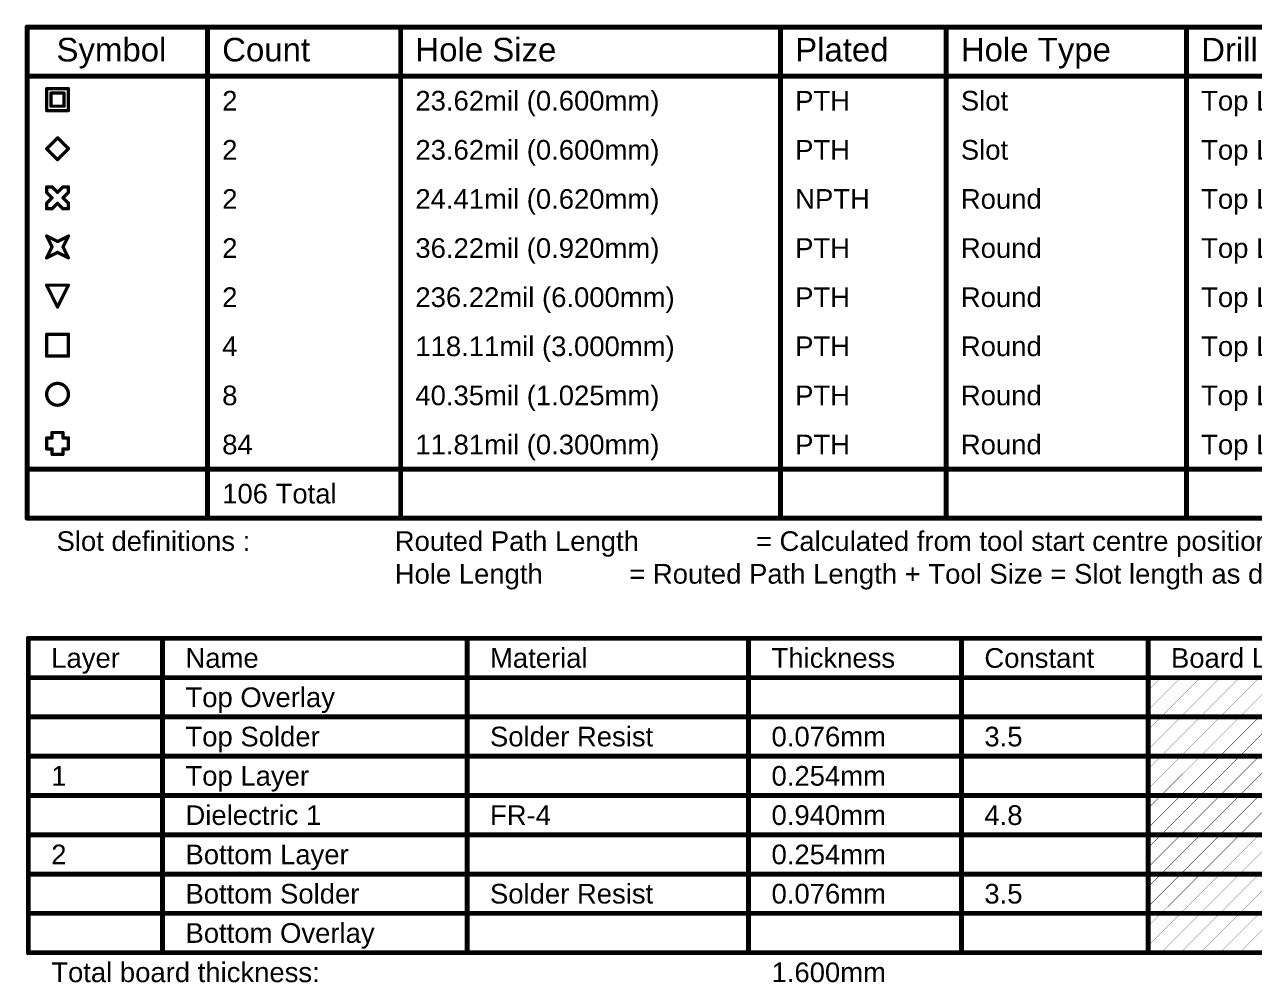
# Model space of a CAD drawing. Header units: inches. Extents: x -60 to 307, y -25 to 134.
# Drawn here: x -37 to 58.4, y 59.4 to 133.7 of the extents above; entities that cross this region are included whole.
import ezdxf

# ---------------------------------------------------------------- set-up
doc = ezdxf.new("R2010")
doc.units = ezdxf.units.IN
doc.layers.add('Drill Drawing', color=1, linetype='Continuous')
doc.layers.add('FABRICATION', color=76, linetype='Continuous')
doc.styles.add('Arial', font='', dxfattribs={"height": 0.2})
doc.styles.get('Arial').set_extended_font_data('Arial')

msp = doc.modelspace()

# ---------------------------------------------------------------- linework, layer by layer
at = {"layer": 'Drill Drawing'}
for points in [[(-36.792, 133.526, 0.381, 0.381, 0), (306.824, 133.526, 0.381, 0.381, 0)], [(-36.792, 95.426, 0.381, 0.381, 0), (-36.792, 133.526, 0.381, 0.381, 0)], [(-22.8, 95.426, 0.381, 0.381, 0), (-22.8, 133.526, 0.381, 0.381, 0)], [(-7.818, 95.426, 0.381, 0.381, 0), (-7.818, 133.526, 0.381, 0.381, 0)], [(21.638, 95.426, 0.381, 0.381, 0), (21.638, 133.526, 0.381, 0.381, 0)], [(34.487, 95.426, 0.381, 0.381, 0), (34.487, 133.526, 0.381, 0.381, 0)], [(53.126, 95.426, 0.381, 0.381, 0), (53.126, 133.526, 0.381, 0.381, 0)], [(-36.792, 129.716, 0.381, 0.381, 0), (306.824, 129.716, 0.381, 0.381, 0)], [(-35.273, 128.743, 0.254, 0.254, 0), (-33.58, 128.743, 0.254, 0.254, 0)], [(-35.273, 127.049, 0.254, 0.254, 0), (-35.273, 128.743, 0.254, 0.254, 0)], [(-33.58, 127.049, 0.254, 0.254, 0), (-33.58, 128.743, 0.254, 0.254, 0)], [(-34.935, 128.404, 0.254, 0.254, 0), (-33.919, 128.404, 0.254, 0.254, 0)], [(-34.935, 127.388, 0.254, 0.254, 0), (-34.935, 128.404, 0.254, 0.254, 0)], [(-33.919, 127.388, 0.254, 0.254, 0), (-33.919, 128.404, 0.254, 0.254, 0)], [(-35.273, 127.049, 0.254, 0.254, 0), (-33.58, 127.049, 0.254, 0.254, 0)], [(-34.935, 127.388, 0.254, 0.254, 0), (-33.919, 127.388, 0.254, 0.254, 0)], [(-35.273, 124.086, 0.254, 0.254, 0), (-34.427, 124.933, 0.254, 0.254, 0)], [(-34.427, 124.933, 0.254, 0.254, 0), (-33.58, 124.086, 0.254, 0.254, 0)], [(-35.273, 124.086, 0.254, 0.254, 0), (-34.427, 123.239, 0.254, 0.254, 0)], [(-34.427, 123.239, 0.254, 0.254, 0), (-33.58, 124.086, 0.254, 0.254, 0)], [(-35.273, 120.699, 0.254, 0.254, 0), (-35.273, 121.123, 0.254, 0.254, 0)], [(-35.273, 121.123, 0.254, 0.254, 0), (-34.85, 121.123, 0.254, 0.254, 0)], [(-34.85, 121.123, 0.254, 0.254, 0), (-34.427, 120.699, 0.254, 0.254, 0)], [(-34.427, 120.699, 0.254, 0.254, 0), (-34.003, 121.123, 0.254, 0.254, 0)], [(-34.003, 121.123, 0.254, 0.254, 0), (-33.58, 121.123, 0.254, 0.254, 0)], [(-33.58, 120.699, 0.254, 0.254, 0), (-33.58, 121.123, 0.254, 0.254, 0)], [(-35.273, 120.699, 0.254, 0.254, 0), (-34.85, 120.276, 0.254, 0.254, 0)], [(-35.273, 119.853, 0.254, 0.254, 0), (-34.85, 120.276, 0.254, 0.254, 0)], [(-34.003, 120.276, 0.254, 0.254, 0), (-33.58, 120.699, 0.254, 0.254, 0)], [(-34.003, 120.276, 0.254, 0.254, 0), (-33.58, 119.853, 0.254, 0.254, 0)], [(-35.273, 119.429, 0.254, 0.254, 0), (-35.273, 119.853, 0.254, 0.254, 0)], [(-35.273, 119.429, 0.254, 0.254, 0), (-34.85, 119.429, 0.254, 0.254, 0)], [(-34.85, 119.429, 0.254, 0.254, 0), (-34.427, 119.853, 0.254, 0.254, 0)], [(-34.427, 119.853, 0.254, 0.254, 0), (-34.003, 119.429, 0.254, 0.254, 0)], [(-34.003, 119.429, 0.254, 0.254, 0), (-33.58, 119.429, 0.254, 0.254, 0)], [(-33.58, 119.429, 0.254, 0.254, 0), (-33.58, 119.853, 0.254, 0.254, 0)], [(-35.273, 117.313, 0.254, 0.254, 0), (-34.427, 116.889, 0.254, 0.254, 0)], [(-35.273, 117.313, 0.254, 0.254, 0), (-34.85, 116.466, 0.254, 0.254, 0)], [(-34.427, 116.889, 0.254, 0.254, 0), (-33.58, 117.313, 0.254, 0.254, 0)], [(-34.003, 116.466, 0.254, 0.254, 0), (-33.58, 117.313, 0.254, 0.254, 0)], [(-35.273, 115.619, 0.254, 0.254, 0), (-34.85, 116.466, 0.254, 0.254, 0)], [(-34.003, 116.466, 0.254, 0.254, 0), (-33.58, 115.619, 0.254, 0.254, 0)], [(-35.273, 115.619, 0.254, 0.254, 0), (-34.427, 116.043, 0.254, 0.254, 0)], [(-34.427, 116.043, 0.254, 0.254, 0), (-33.58, 115.619, 0.254, 0.254, 0)], [(-35.273, 113.503, 0.254, 0.254, 0), (-33.58, 113.503, 0.254, 0.254, 0)], [(-35.273, 113.503, 0.254, 0.254, 0), (-34.427, 111.809, 0.254, 0.254, 0)], [(-34.427, 111.809, 0.254, 0.254, 0), (-33.58, 113.503, 0.254, 0.254, 0)], [(-35.273, 109.693, 0.254, 0.254, 0), (-33.58, 109.693, 0.254, 0.254, 0)], [(-35.273, 107.999, 0.254, 0.254, 0), (-35.273, 109.693, 0.254, 0.254, 0)], [(-33.58, 107.999, 0.254, 0.254, 0), (-33.58, 109.693, 0.254, 0.254, 0)], [(-35.273, 107.999, 0.254, 0.254, 0), (-33.58, 107.999, 0.254, 0.254, 0)], [(-34.85, 101.649, 0.254, 0.254, 0), (-34.85, 102.073, 0.254, 0.254, 0)], [(-34.85, 102.073, 0.254, 0.254, 0), (-34.003, 102.073, 0.254, 0.254, 0)], [(-34.003, 101.649, 0.254, 0.254, 0), (-34.003, 102.073, 0.254, 0.254, 0)], [(-35.273, 100.803, 0.254, 0.254, 0), (-35.273, 101.649, 0.254, 0.254, 0)], [(-35.273, 101.649, 0.254, 0.254, 0), (-34.85, 101.649, 0.254, 0.254, 0)], [(-34.003, 101.649, 0.254, 0.254, 0), (-33.58, 101.649, 0.254, 0.254, 0)], [(-33.58, 100.803, 0.254, 0.254, 0), (-33.58, 101.649, 0.254, 0.254, 0)], [(-35.273, 100.803, 0.254, 0.254, 0), (-34.85, 100.803, 0.254, 0.254, 0)], [(-34.85, 100.379, 0.254, 0.254, 0), (-34.85, 100.803, 0.254, 0.254, 0)], [(-34.85, 100.379, 0.254, 0.254, 0), (-34.003, 100.379, 0.254, 0.254, 0)], [(-34.003, 100.803, 0.254, 0.254, 0), (-33.58, 100.803, 0.254, 0.254, 0)], [(-34.003, 100.379, 0.254, 0.254, 0), (-34.003, 100.803, 0.254, 0.254, 0)], [(-36.792, 99.236, 0.381, 0.381, 0), (306.824, 99.236, 0.381, 0.381, 0)], [(-36.792, 95.426, 0.381, 0.381, 0), (306.824, 95.426, 0.381, 0.381, 0)]]:
    msp.add_lwpolyline(points, format="xyseb", dxfattribs=at)
for points in [[(-36.887, 133.526, 0.191, 0.191, 1), (-36.697, 133.526, 0.191, 0.191, 1)], [(-36.887, 133.526, 0.191, 0.191, 1), (-36.697, 133.526, 0.191, 0.191, 1)], [(-22.895, 133.526, 0.191, 0.191, 1), (-22.704, 133.526, 0.191, 0.191, 1)], [(-7.913, 133.526, 0.191, 0.191, 1), (-7.722, 133.526, 0.191, 0.191, 1)], [(21.543, 133.526, 0.191, 0.191, 1), (21.733, 133.526, 0.191, 0.191, 1)], [(34.392, 133.526, 0.191, 0.191, 1), (34.582, 133.526, 0.191, 0.191, 1)], [(53.03, 133.526, 0.191, 0.191, 1), (53.221, 133.526, 0.191, 0.191, 1)], [(-36.887, 129.716, 0.191, 0.191, 1), (-36.697, 129.716, 0.191, 0.191, 1)], [(-35.337, 128.743, 0.127, 0.127, 1), (-35.21, 128.743, 0.127, 0.127, 1)], [(-35.337, 128.743, 0.127, 0.127, 1), (-35.21, 128.743, 0.127, 0.127, 1)], [(-33.643, 128.743, 0.127, 0.127, 1), (-33.516, 128.743, 0.127, 0.127, 1)], [(-33.643, 128.743, 0.127, 0.127, 1), (-33.516, 128.743, 0.127, 0.127, 1)], [(-34.998, 128.404, 0.127, 0.127, 1), (-34.871, 128.404, 0.127, 0.127, 1)], [(-34.998, 128.404, 0.127, 0.127, 1), (-34.871, 128.404, 0.127, 0.127, 1)], [(-33.982, 128.404, 0.127, 0.127, 1), (-33.855, 128.404, 0.127, 0.127, 1)], [(-33.982, 128.404, 0.127, 0.127, 1), (-33.855, 128.404, 0.127, 0.127, 1)], [(-35.337, 127.049, 0.127, 0.127, 1), (-35.21, 127.049, 0.127, 0.127, 1)], [(-35.337, 127.049, 0.127, 0.127, 1), (-35.21, 127.049, 0.127, 0.127, 1)], [(-34.998, 127.388, 0.127, 0.127, 1), (-34.871, 127.388, 0.127, 0.127, 1)], [(-34.998, 127.388, 0.127, 0.127, 1), (-34.871, 127.388, 0.127, 0.127, 1)], [(-33.982, 127.388, 0.127, 0.127, 1), (-33.855, 127.388, 0.127, 0.127, 1)], [(-33.982, 127.388, 0.127, 0.127, 1), (-33.855, 127.388, 0.127, 0.127, 1)], [(-33.643, 127.049, 0.127, 0.127, 1), (-33.516, 127.049, 0.127, 0.127, 1)], [(-33.643, 127.049, 0.127, 0.127, 1), (-33.516, 127.049, 0.127, 0.127, 1)], [(-34.49, 124.933, 0.127, 0.127, 1), (-34.363, 124.933, 0.127, 0.127, 1)], [(-34.49, 124.933, 0.127, 0.127, 1), (-34.363, 124.933, 0.127, 0.127, 1)], [(-35.337, 124.086, 0.127, 0.127, 1), (-35.21, 124.086, 0.127, 0.127, 1)], [(-35.337, 124.086, 0.127, 0.127, 1), (-35.21, 124.086, 0.127, 0.127, 1)], [(-33.643, 124.086, 0.127, 0.127, 1), (-33.516, 124.086, 0.127, 0.127, 1)], [(-33.643, 124.086, 0.127, 0.127, 1), (-33.516, 124.086, 0.127, 0.127, 1)], [(-34.49, 123.239, 0.127, 0.127, 1), (-34.363, 123.239, 0.127, 0.127, 1)], [(-34.49, 123.239, 0.127, 0.127, 1), (-34.363, 123.239, 0.127, 0.127, 1)], [(-35.337, 121.123, 0.127, 0.127, 1), (-35.21, 121.123, 0.127, 0.127, 1)], [(-35.337, 121.123, 0.127, 0.127, 1), (-35.21, 121.123, 0.127, 0.127, 1)], [(-34.913, 121.123, 0.127, 0.127, 1), (-34.786, 121.123, 0.127, 0.127, 1)], [(-34.913, 121.123, 0.127, 0.127, 1), (-34.786, 121.123, 0.127, 0.127, 1)], [(-34.067, 121.123, 0.127, 0.127, 1), (-33.94, 121.123, 0.127, 0.127, 1)], [(-34.067, 121.123, 0.127, 0.127, 1), (-33.94, 121.123, 0.127, 0.127, 1)], [(-33.643, 121.123, 0.127, 0.127, 1), (-33.516, 121.123, 0.127, 0.127, 1)], [(-33.643, 121.123, 0.127, 0.127, 1), (-33.516, 121.123, 0.127, 0.127, 1)], [(-35.337, 120.699, 0.127, 0.127, 1), (-35.21, 120.699, 0.127, 0.127, 1)], [(-35.337, 120.699, 0.127, 0.127, 1), (-35.21, 120.699, 0.127, 0.127, 1)], [(-34.913, 120.276, 0.127, 0.127, 1), (-34.786, 120.276, 0.127, 0.127, 1)], [(-34.913, 120.276, 0.127, 0.127, 1), (-34.786, 120.276, 0.127, 0.127, 1)], [(-34.49, 120.699, 0.127, 0.127, 1), (-34.363, 120.699, 0.127, 0.127, 1)], [(-34.49, 120.699, 0.127, 0.127, 1), (-34.363, 120.699, 0.127, 0.127, 1)], [(-34.067, 120.276, 0.127, 0.127, 1), (-33.94, 120.276, 0.127, 0.127, 1)], [(-34.067, 120.276, 0.127, 0.127, 1), (-33.94, 120.276, 0.127, 0.127, 1)], [(-33.643, 120.699, 0.127, 0.127, 1), (-33.516, 120.699, 0.127, 0.127, 1)], [(-33.643, 120.699, 0.127, 0.127, 1), (-33.516, 120.699, 0.127, 0.127, 1)], [(-35.337, 119.853, 0.127, 0.127, 1), (-35.21, 119.853, 0.127, 0.127, 1)], [(-35.337, 119.853, 0.127, 0.127, 1), (-35.21, 119.853, 0.127, 0.127, 1)], [(-35.337, 119.429, 0.127, 0.127, 1), (-35.21, 119.429, 0.127, 0.127, 1)], [(-35.337, 119.429, 0.127, 0.127, 1), (-35.21, 119.429, 0.127, 0.127, 1)], [(-34.913, 119.429, 0.127, 0.127, 1), (-34.786, 119.429, 0.127, 0.127, 1)], [(-34.913, 119.429, 0.127, 0.127, 1), (-34.786, 119.429, 0.127, 0.127, 1)], [(-34.49, 119.853, 0.127, 0.127, 1), (-34.363, 119.853, 0.127, 0.127, 1)], [(-34.49, 119.853, 0.127, 0.127, 1), (-34.363, 119.853, 0.127, 0.127, 1)], [(-34.067, 119.429, 0.127, 0.127, 1), (-33.94, 119.429, 0.127, 0.127, 1)], [(-34.067, 119.429, 0.127, 0.127, 1), (-33.94, 119.429, 0.127, 0.127, 1)], [(-33.643, 119.853, 0.127, 0.127, 1), (-33.516, 119.853, 0.127, 0.127, 1)], [(-33.643, 119.853, 0.127, 0.127, 1), (-33.516, 119.853, 0.127, 0.127, 1)], [(-33.643, 119.429, 0.127, 0.127, 1), (-33.516, 119.429, 0.127, 0.127, 1)], [(-33.643, 119.429, 0.127, 0.127, 1), (-33.516, 119.429, 0.127, 0.127, 1)], [(-35.337, 117.313, 0.127, 0.127, 1), (-35.21, 117.313, 0.127, 0.127, 1)], [(-35.337, 117.313, 0.127, 0.127, 1), (-35.21, 117.313, 0.127, 0.127, 1)], [(-33.643, 117.313, 0.127, 0.127, 1), (-33.516, 117.313, 0.127, 0.127, 1)], [(-33.643, 117.313, 0.127, 0.127, 1), (-33.516, 117.313, 0.127, 0.127, 1)], [(-34.913, 116.466, 0.127, 0.127, 1), (-34.786, 116.466, 0.127, 0.127, 1)], [(-34.913, 116.466, 0.127, 0.127, 1), (-34.786, 116.466, 0.127, 0.127, 1)], [(-34.49, 116.889, 0.127, 0.127, 1), (-34.363, 116.889, 0.127, 0.127, 1)], [(-34.49, 116.889, 0.127, 0.127, 1), (-34.363, 116.889, 0.127, 0.127, 1)], [(-34.067, 116.466, 0.127, 0.127, 1), (-33.94, 116.466, 0.127, 0.127, 1)], [(-34.067, 116.466, 0.127, 0.127, 1), (-33.94, 116.466, 0.127, 0.127, 1)], [(-35.337, 115.619, 0.127, 0.127, 1), (-35.21, 115.619, 0.127, 0.127, 1)], [(-35.337, 115.619, 0.127, 0.127, 1), (-35.21, 115.619, 0.127, 0.127, 1)], [(-34.49, 116.043, 0.127, 0.127, 1), (-34.363, 116.043, 0.127, 0.127, 1)], [(-34.49, 116.043, 0.127, 0.127, 1), (-34.363, 116.043, 0.127, 0.127, 1)], [(-33.643, 115.619, 0.127, 0.127, 1), (-33.516, 115.619, 0.127, 0.127, 1)], [(-33.643, 115.619, 0.127, 0.127, 1), (-33.516, 115.619, 0.127, 0.127, 1)], [(-35.337, 113.503, 0.127, 0.127, 1), (-35.21, 113.503, 0.127, 0.127, 1)], [(-35.337, 113.503, 0.127, 0.127, 1), (-35.21, 113.503, 0.127, 0.127, 1)], [(-33.643, 113.503, 0.127, 0.127, 1), (-33.516, 113.503, 0.127, 0.127, 1)], [(-33.643, 113.503, 0.127, 0.127, 1), (-33.516, 113.503, 0.127, 0.127, 1)], [(-34.49, 111.809, 0.127, 0.127, 1), (-34.363, 111.809, 0.127, 0.127, 1)], [(-34.49, 111.809, 0.127, 0.127, 1), (-34.363, 111.809, 0.127, 0.127, 1)], [(-35.337, 109.693, 0.127, 0.127, 1), (-35.21, 109.693, 0.127, 0.127, 1)], [(-35.337, 109.693, 0.127, 0.127, 1), (-35.21, 109.693, 0.127, 0.127, 1)], [(-33.643, 109.693, 0.127, 0.127, 1), (-33.516, 109.693, 0.127, 0.127, 1)], [(-33.643, 109.693, 0.127, 0.127, 1), (-33.516, 109.693, 0.127, 0.127, 1)], [(-35.337, 107.999, 0.127, 0.127, 1), (-35.21, 107.999, 0.127, 0.127, 1)], [(-35.337, 107.999, 0.127, 0.127, 1), (-35.21, 107.999, 0.127, 0.127, 1)], [(-33.643, 107.999, 0.127, 0.127, 1), (-33.516, 107.999, 0.127, 0.127, 1)], [(-33.643, 107.999, 0.127, 0.127, 1), (-33.516, 107.999, 0.127, 0.127, 1)], [(-33.58, 105.036, 0.254, 0.254, 1), (-35.273, 105.036, 0.254, 0.254, 1)], [(-35.337, 105.036, 0.127, 0.127, 1), (-35.21, 105.036, 0.127, 0.127, 1)], [(-33.643, 105.036, 0.127, 0.127, 1), (-33.516, 105.036, 0.127, 0.127, 1)], [(-34.913, 102.073, 0.127, 0.127, 1), (-34.786, 102.073, 0.127, 0.127, 1)], [(-34.913, 102.073, 0.127, 0.127, 1), (-34.786, 102.073, 0.127, 0.127, 1)], [(-34.067, 102.073, 0.127, 0.127, 1), (-33.94, 102.073, 0.127, 0.127, 1)], [(-34.067, 102.073, 0.127, 0.127, 1), (-33.94, 102.073, 0.127, 0.127, 1)], [(-35.337, 101.649, 0.127, 0.127, 1), (-35.21, 101.649, 0.127, 0.127, 1)], [(-35.337, 101.649, 0.127, 0.127, 1), (-35.21, 101.649, 0.127, 0.127, 1)], [(-34.913, 101.649, 0.127, 0.127, 1), (-34.786, 101.649, 0.127, 0.127, 1)], [(-34.913, 101.649, 0.127, 0.127, 1), (-34.786, 101.649, 0.127, 0.127, 1)], [(-34.067, 101.649, 0.127, 0.127, 1), (-33.94, 101.649, 0.127, 0.127, 1)], [(-34.067, 101.649, 0.127, 0.127, 1), (-33.94, 101.649, 0.127, 0.127, 1)], [(-33.643, 101.649, 0.127, 0.127, 1), (-33.516, 101.649, 0.127, 0.127, 1)], [(-33.643, 101.649, 0.127, 0.127, 1), (-33.516, 101.649, 0.127, 0.127, 1)], [(-35.337, 100.803, 0.127, 0.127, 1), (-35.21, 100.803, 0.127, 0.127, 1)], [(-35.337, 100.803, 0.127, 0.127, 1), (-35.21, 100.803, 0.127, 0.127, 1)], [(-34.913, 100.803, 0.127, 0.127, 1), (-34.786, 100.803, 0.127, 0.127, 1)], [(-34.913, 100.803, 0.127, 0.127, 1), (-34.786, 100.803, 0.127, 0.127, 1)], [(-34.913, 100.379, 0.127, 0.127, 1), (-34.786, 100.379, 0.127, 0.127, 1)], [(-34.913, 100.379, 0.127, 0.127, 1), (-34.786, 100.379, 0.127, 0.127, 1)], [(-34.067, 100.803, 0.127, 0.127, 1), (-33.94, 100.803, 0.127, 0.127, 1)], [(-34.067, 100.803, 0.127, 0.127, 1), (-33.94, 100.803, 0.127, 0.127, 1)], [(-34.067, 100.379, 0.127, 0.127, 1), (-33.94, 100.379, 0.127, 0.127, 1)], [(-34.067, 100.379, 0.127, 0.127, 1), (-33.94, 100.379, 0.127, 0.127, 1)], [(-33.643, 100.803, 0.127, 0.127, 1), (-33.516, 100.803, 0.127, 0.127, 1)], [(-33.643, 100.803, 0.127, 0.127, 1), (-33.516, 100.803, 0.127, 0.127, 1)], [(-36.887, 99.236, 0.191, 0.191, 1), (-36.697, 99.236, 0.191, 0.191, 1)], [(-36.887, 95.426, 0.191, 0.191, 1), (-36.697, 95.426, 0.191, 0.191, 1)], [(-36.887, 95.426, 0.191, 0.191, 1), (-36.697, 95.426, 0.191, 0.191, 1)], [(-22.895, 95.426, 0.191, 0.191, 1), (-22.704, 95.426, 0.191, 0.191, 1)], [(-7.913, 95.426, 0.191, 0.191, 1), (-7.722, 95.426, 0.191, 0.191, 1)], [(21.543, 95.426, 0.191, 0.191, 1), (21.733, 95.426, 0.191, 0.191, 1)], [(34.392, 95.426, 0.191, 0.191, 1), (34.582, 95.426, 0.191, 0.191, 1)], [(53.03, 95.426, 0.191, 0.191, 1), (53.221, 95.426, 0.191, 0.191, 1)]]:
    msp.add_lwpolyline(points, format="xyseb", close=True, dxfattribs=at)
at = {"layer": 'FABRICATION'}
for points in [[(-36.694, 86.106, 0.381, 0.381, 0), (78.591, 86.106, 0.381, 0.381, 0)], [(-36.694, 61.722, 0.381, 0.381, 0), (-36.694, 86.106, 0.381, 0.381, 0)], [(-26.283, 61.722, 0.381, 0.381, 0), (-26.283, 86.106, 0.381, 0.381, 0)], [(-2.667, 61.722, 0.381, 0.381, 0), (-2.667, 86.106, 0.381, 0.381, 0)], [(19.171, 61.722, 0.381, 0.381, 0), (19.171, 86.106, 0.381, 0.381, 0)], [(35.677, 61.722, 0.381, 0.381, 0), (35.677, 86.106, 0.381, 0.381, 0)], [(50.151, 61.722, 0.381, 0.381, 0), (50.151, 86.106, 0.381, 0.381, 0)], [(-36.694, 83.058, 0.381, 0.381, 0), (78.591, 83.058, 0.381, 0.381, 0)], [(50.151, 80.526, 0.0254, 0.0254, 0), (52.683, 83.058, 0.0254, 0.0254, 0)], [(50.151, 82.05, 0.0254, 0.0254, 0), (51.159, 83.058, 0.0254, 0.0254, 0)], [(51.159, 80.01, 0.0254, 0.0254, 0), (54.207, 83.058, 0.0254, 0.0254, 0)], [(52.683, 80.01, 0.0254, 0.0254, 0), (55.731, 83.058, 0.0254, 0.0254, 0)], [(54.207, 80.01, 0.0254, 0.0254, 0), (57.255, 83.058, 0.0254, 0.0254, 0)], [(55.731, 80.01, 0.0254, 0.0254, 0), (58.779, 83.058, 0.0254, 0.0254, 0)], [(57.255, 80.01, 0.0254, 0.0254, 0), (60.303, 83.058, 0.0254, 0.0254, 0)], [(-36.694, 80.01, 0.381, 0.381, 0), (-26.283, 80.01, 0.381, 0.381, 0)], [(-26.283, 80.01, 0.381, 0.381, 0), (-2.667, 80.01, 0.381, 0.381, 0)], [(-2.667, 80.01, 0.381, 0.381, 0), (19.171, 80.01, 0.381, 0.381, 0)], [(19.171, 80.01, 0.381, 0.381, 0), (35.677, 80.01, 0.381, 0.381, 0)], [(35.677, 80.01, 0.381, 0.381, 0), (50.151, 80.01, 0.381, 0.381, 0)], [(50.151, 80.01, 0.381, 0.381, 0), (78.591, 80.01, 0.381, 0.381, 0)], [(50.151, 77.478, 0.0254, 0.0254, 0), (52.683, 80.01, 0.0254, 0.0254, 0)], [(50.151, 79.002, 0.0254, 0.0254, 0), (51.159, 80.01, 0.0254, 0.0254, 0)], [(51.159, 76.962, 0.0254, 0.0254, 0), (54.207, 80.01, 0.0254, 0.0254, 0)], [(52.683, 76.962, 0.0254, 0.0254, 0), (55.731, 80.01, 0.0254, 0.0254, 0)], [(54.207, 76.962, 0.0254, 0.0254, 0), (57.255, 80.01, 0.0254, 0.0254, 0)], [(55.731, 76.962, 0.0254, 0.0254, 0), (58.779, 80.01, 0.0254, 0.0254, 0)], [(57.255, 76.962, 0.0254, 0.0254, 0), (60.303, 80.01, 0.0254, 0.0254, 0)], [(-36.694, 76.962, 0.381, 0.381, 0), (-26.283, 76.962, 0.381, 0.381, 0)], [(-26.283, 76.962, 0.381, 0.381, 0), (-2.667, 76.962, 0.381, 0.381, 0)], [(-2.667, 76.962, 0.381, 0.381, 0), (19.171, 76.962, 0.381, 0.381, 0)], [(19.171, 76.962, 0.381, 0.381, 0), (35.677, 76.962, 0.381, 0.381, 0)], [(35.677, 76.962, 0.381, 0.381, 0), (50.151, 76.962, 0.381, 0.381, 0)], [(50.151, 76.962, 0.381, 0.381, 0), (78.591, 76.962, 0.381, 0.381, 0)], [(50.151, 74.43, 0.0254, 0.0254, 0), (52.683, 76.962, 0.0254, 0.0254, 0)], [(50.151, 75.954, 0.0254, 0.0254, 0), (51.159, 76.962, 0.0254, 0.0254, 0)], [(51.159, 73.914, 0.0254, 0.0254, 0), (54.207, 76.962, 0.0254, 0.0254, 0)], [(52.683, 73.914, 0.0254, 0.0254, 0), (55.731, 76.962, 0.0254, 0.0254, 0)], [(54.207, 73.914, 0.0254, 0.0254, 0), (57.255, 76.962, 0.0254, 0.0254, 0)], [(55.731, 73.914, 0.0254, 0.0254, 0), (58.779, 76.962, 0.0254, 0.0254, 0)], [(57.255, 73.914, 0.0254, 0.0254, 0), (60.303, 76.962, 0.0254, 0.0254, 0)], [(-36.694, 73.914, 0.381, 0.381, 0), (-26.283, 73.914, 0.381, 0.381, 0)], [(-26.283, 73.914, 0.381, 0.381, 0), (-2.667, 73.914, 0.381, 0.381, 0)], [(-2.667, 73.914, 0.381, 0.381, 0), (19.171, 73.914, 0.381, 0.381, 0)], [(19.171, 73.914, 0.381, 0.381, 0), (35.677, 73.914, 0.381, 0.381, 0)], [(35.677, 73.914, 0.381, 0.381, 0), (50.151, 73.914, 0.381, 0.381, 0)], [(50.151, 73.914, 0.381, 0.381, 0), (78.591, 73.914, 0.381, 0.381, 0)], [(50.151, 71.382, 0.0254, 0.0254, 0), (52.683, 73.914, 0.0254, 0.0254, 0)], [(50.151, 72.906, 0.0254, 0.0254, 0), (51.159, 73.914, 0.0254, 0.0254, 0)], [(51.159, 70.866, 0.0254, 0.0254, 0), (54.207, 73.914, 0.0254, 0.0254, 0)], [(52.683, 70.866, 0.0254, 0.0254, 0), (55.731, 73.914, 0.0254, 0.0254, 0)], [(54.207, 70.866, 0.0254, 0.0254, 0), (57.255, 73.914, 0.0254, 0.0254, 0)], [(55.731, 70.866, 0.0254, 0.0254, 0), (58.779, 73.914, 0.0254, 0.0254, 0)], [(57.255, 70.866, 0.0254, 0.0254, 0), (60.303, 73.914, 0.0254, 0.0254, 0)], [(-36.694, 70.866, 0.381, 0.381, 0), (-26.283, 70.866, 0.381, 0.381, 0)], [(-26.283, 70.866, 0.381, 0.381, 0), (-2.667, 70.866, 0.381, 0.381, 0)], [(-2.667, 70.866, 0.381, 0.381, 0), (19.171, 70.866, 0.381, 0.381, 0)], [(19.171, 70.866, 0.381, 0.381, 0), (35.677, 70.866, 0.381, 0.381, 0)], [(35.677, 70.866, 0.381, 0.381, 0), (50.151, 70.866, 0.381, 0.381, 0)], [(50.151, 70.866, 0.381, 0.381, 0), (78.591, 70.866, 0.381, 0.381, 0)], [(50.151, 68.334, 0.0254, 0.0254, 0), (52.683, 70.866, 0.0254, 0.0254, 0)], [(50.151, 69.858, 0.0254, 0.0254, 0), (51.159, 70.866, 0.0254, 0.0254, 0)], [(51.159, 67.818, 0.0254, 0.0254, 0), (54.207, 70.866, 0.0254, 0.0254, 0)], [(52.683, 67.818, 0.0254, 0.0254, 0), (55.731, 70.866, 0.0254, 0.0254, 0)], [(54.207, 67.818, 0.0254, 0.0254, 0), (57.255, 70.866, 0.0254, 0.0254, 0)], [(55.731, 67.818, 0.0254, 0.0254, 0), (58.779, 70.866, 0.0254, 0.0254, 0)], [(57.255, 67.818, 0.0254, 0.0254, 0), (60.303, 70.866, 0.0254, 0.0254, 0)], [(-36.694, 67.818, 0.381, 0.381, 0), (-26.283, 67.818, 0.381, 0.381, 0)], [(-26.283, 67.818, 0.381, 0.381, 0), (-2.667, 67.818, 0.381, 0.381, 0)], [(-2.667, 67.818, 0.381, 0.381, 0), (19.171, 67.818, 0.381, 0.381, 0)], [(19.171, 67.818, 0.381, 0.381, 0), (35.677, 67.818, 0.381, 0.381, 0)], [(35.677, 67.818, 0.381, 0.381, 0), (50.151, 67.818, 0.381, 0.381, 0)], [(50.151, 67.818, 0.381, 0.381, 0), (78.591, 67.818, 0.381, 0.381, 0)], [(50.151, 65.286, 0.0254, 0.0254, 0), (52.683, 67.818, 0.0254, 0.0254, 0)], [(50.151, 66.81, 0.0254, 0.0254, 0), (51.159, 67.818, 0.0254, 0.0254, 0)], [(51.159, 64.77, 0.0254, 0.0254, 0), (54.207, 67.818, 0.0254, 0.0254, 0)], [(52.683, 64.77, 0.0254, 0.0254, 0), (55.731, 67.818, 0.0254, 0.0254, 0)], [(54.207, 64.77, 0.0254, 0.0254, 0), (57.255, 67.818, 0.0254, 0.0254, 0)], [(55.731, 64.77, 0.0254, 0.0254, 0), (58.779, 67.818, 0.0254, 0.0254, 0)], [(57.255, 64.77, 0.0254, 0.0254, 0), (60.303, 67.818, 0.0254, 0.0254, 0)], [(-36.694, 64.77, 0.381, 0.381, 0), (-26.283, 64.77, 0.381, 0.381, 0)], [(-26.283, 64.77, 0.381, 0.381, 0), (-2.667, 64.77, 0.381, 0.381, 0)], [(-2.667, 64.77, 0.381, 0.381, 0), (19.171, 64.77, 0.381, 0.381, 0)], [(19.171, 64.77, 0.381, 0.381, 0), (35.677, 64.77, 0.381, 0.381, 0)], [(35.677, 64.77, 0.381, 0.381, 0), (50.151, 64.77, 0.381, 0.381, 0)], [(50.151, 64.77, 0.381, 0.381, 0), (78.591, 64.77, 0.381, 0.381, 0)], [(50.151, 62.238, 0.0254, 0.0254, 0), (52.683, 64.77, 0.0254, 0.0254, 0)], [(50.151, 63.762, 0.0254, 0.0254, 0), (51.159, 64.77, 0.0254, 0.0254, 0)], [(51.159, 61.722, 0.0254, 0.0254, 0), (54.207, 64.77, 0.0254, 0.0254, 0)], [(52.683, 61.722, 0.0254, 0.0254, 0), (55.731, 64.77, 0.0254, 0.0254, 0)], [(54.207, 61.722, 0.0254, 0.0254, 0), (57.255, 64.77, 0.0254, 0.0254, 0)], [(55.731, 61.722, 0.0254, 0.0254, 0), (58.779, 64.77, 0.0254, 0.0254, 0)], [(57.255, 61.722, 0.0254, 0.0254, 0), (60.303, 64.77, 0.0254, 0.0254, 0)], [(-36.694, 61.722, 0.381, 0.381, 0), (-26.283, 61.722, 0.381, 0.381, 0)], [(-26.283, 61.722, 0.381, 0.381, 0), (-2.667, 61.722, 0.381, 0.381, 0)], [(-2.667, 61.722, 0.381, 0.381, 0), (19.171, 61.722, 0.381, 0.381, 0)], [(19.171, 61.722, 0.381, 0.381, 0), (35.677, 61.722, 0.381, 0.381, 0)], [(35.677, 61.722, 0.381, 0.381, 0), (50.151, 61.722, 0.381, 0.381, 0)], [(50.151, 61.722, 0.381, 0.381, 0), (78.591, 61.722, 0.381, 0.381, 0)]]:
    msp.add_lwpolyline(points, format="xyseb", dxfattribs=at)
for points in [[(-36.79, 86.106, 0.191, 0.191, 1), (-36.599, 86.106, 0.191, 0.191, 1)], [(-36.79, 86.106, 0.191, 0.191, 1), (-36.599, 86.106, 0.191, 0.191, 1)], [(-26.378, 86.106, 0.191, 0.191, 1), (-26.187, 86.106, 0.191, 0.191, 1)], [(-2.762, 86.106, 0.191, 0.191, 1), (-2.572, 86.106, 0.191, 0.191, 1)], [(19.076, 86.106, 0.191, 0.191, 1), (19.266, 86.106, 0.191, 0.191, 1)], [(35.582, 86.106, 0.191, 0.191, 1), (35.772, 86.106, 0.191, 0.191, 1)], [(50.056, 86.106, 0.191, 0.191, 1), (50.247, 86.106, 0.191, 0.191, 1)], [(-36.79, 83.058, 0.191, 0.191, 1), (-36.599, 83.058, 0.191, 0.191, 1)], [(51.153, 83.058, 0.0127, 0.0127, 1), (51.166, 83.058, 0.0127, 0.0127, 1)], [(52.677, 83.058, 0.0127, 0.0127, 1), (52.69, 83.058, 0.0127, 0.0127, 1)], [(54.201, 83.058, 0.0127, 0.0127, 1), (54.214, 83.058, 0.0127, 0.0127, 1)], [(55.725, 83.058, 0.0127, 0.0127, 1), (55.738, 83.058, 0.0127, 0.0127, 1)], [(57.249, 83.058, 0.0127, 0.0127, 1), (57.262, 83.058, 0.0127, 0.0127, 1)], [(50.145, 82.05, 0.0127, 0.0127, 1), (50.158, 82.05, 0.0127, 0.0127, 1)], [(-36.79, 80.01, 0.191, 0.191, 1), (-36.599, 80.01, 0.191, 0.191, 1)], [(-26.378, 80.01, 0.191, 0.191, 1), (-26.187, 80.01, 0.191, 0.191, 1)], [(-26.378, 80.01, 0.191, 0.191, 1), (-26.187, 80.01, 0.191, 0.191, 1)], [(-2.762, 80.01, 0.191, 0.191, 1), (-2.572, 80.01, 0.191, 0.191, 1)], [(-2.762, 80.01, 0.191, 0.191, 1), (-2.572, 80.01, 0.191, 0.191, 1)], [(19.076, 80.01, 0.191, 0.191, 1), (19.266, 80.01, 0.191, 0.191, 1)], [(19.076, 80.01, 0.191, 0.191, 1), (19.266, 80.01, 0.191, 0.191, 1)], [(35.582, 80.01, 0.191, 0.191, 1), (35.772, 80.01, 0.191, 0.191, 1)], [(35.582, 80.01, 0.191, 0.191, 1), (35.772, 80.01, 0.191, 0.191, 1)], [(50.056, 80.01, 0.191, 0.191, 1), (50.247, 80.01, 0.191, 0.191, 1)], [(50.056, 80.01, 0.191, 0.191, 1), (50.247, 80.01, 0.191, 0.191, 1)], [(50.145, 80.526, 0.0127, 0.0127, 1), (50.158, 80.526, 0.0127, 0.0127, 1)], [(51.153, 80.01, 0.0127, 0.0127, 1), (51.166, 80.01, 0.0127, 0.0127, 1)], [(51.153, 80.01, 0.0127, 0.0127, 1), (51.166, 80.01, 0.0127, 0.0127, 1)], [(52.677, 80.01, 0.0127, 0.0127, 1), (52.69, 80.01, 0.0127, 0.0127, 1)], [(52.677, 80.01, 0.0127, 0.0127, 1), (52.69, 80.01, 0.0127, 0.0127, 1)], [(54.201, 80.01, 0.0127, 0.0127, 1), (54.214, 80.01, 0.0127, 0.0127, 1)], [(54.201, 80.01, 0.0127, 0.0127, 1), (54.214, 80.01, 0.0127, 0.0127, 1)], [(55.725, 80.01, 0.0127, 0.0127, 1), (55.738, 80.01, 0.0127, 0.0127, 1)], [(55.725, 80.01, 0.0127, 0.0127, 1), (55.738, 80.01, 0.0127, 0.0127, 1)], [(57.249, 80.01, 0.0127, 0.0127, 1), (57.262, 80.01, 0.0127, 0.0127, 1)], [(57.249, 80.01, 0.0127, 0.0127, 1), (57.262, 80.01, 0.0127, 0.0127, 1)], [(50.145, 79.002, 0.0127, 0.0127, 1), (50.158, 79.002, 0.0127, 0.0127, 1)], [(50.145, 77.478, 0.0127, 0.0127, 1), (50.158, 77.478, 0.0127, 0.0127, 1)], [(-36.79, 76.962, 0.191, 0.191, 1), (-36.599, 76.962, 0.191, 0.191, 1)], [(-26.378, 76.962, 0.191, 0.191, 1), (-26.187, 76.962, 0.191, 0.191, 1)], [(-26.378, 76.962, 0.191, 0.191, 1), (-26.187, 76.962, 0.191, 0.191, 1)], [(-2.762, 76.962, 0.191, 0.191, 1), (-2.572, 76.962, 0.191, 0.191, 1)], [(-2.762, 76.962, 0.191, 0.191, 1), (-2.572, 76.962, 0.191, 0.191, 1)], [(19.076, 76.962, 0.191, 0.191, 1), (19.266, 76.962, 0.191, 0.191, 1)], [(19.076, 76.962, 0.191, 0.191, 1), (19.266, 76.962, 0.191, 0.191, 1)], [(35.582, 76.962, 0.191, 0.191, 1), (35.772, 76.962, 0.191, 0.191, 1)], [(35.582, 76.962, 0.191, 0.191, 1), (35.772, 76.962, 0.191, 0.191, 1)], [(50.056, 76.962, 0.191, 0.191, 1), (50.247, 76.962, 0.191, 0.191, 1)], [(50.056, 76.962, 0.191, 0.191, 1), (50.247, 76.962, 0.191, 0.191, 1)], [(51.153, 76.962, 0.0127, 0.0127, 1), (51.166, 76.962, 0.0127, 0.0127, 1)], [(51.153, 76.962, 0.0127, 0.0127, 1), (51.166, 76.962, 0.0127, 0.0127, 1)], [(52.677, 76.962, 0.0127, 0.0127, 1), (52.69, 76.962, 0.0127, 0.0127, 1)], [(52.677, 76.962, 0.0127, 0.0127, 1), (52.69, 76.962, 0.0127, 0.0127, 1)], [(54.201, 76.962, 0.0127, 0.0127, 1), (54.214, 76.962, 0.0127, 0.0127, 1)], [(54.201, 76.962, 0.0127, 0.0127, 1), (54.214, 76.962, 0.0127, 0.0127, 1)], [(55.725, 76.962, 0.0127, 0.0127, 1), (55.738, 76.962, 0.0127, 0.0127, 1)], [(55.725, 76.962, 0.0127, 0.0127, 1), (55.738, 76.962, 0.0127, 0.0127, 1)], [(57.249, 76.962, 0.0127, 0.0127, 1), (57.262, 76.962, 0.0127, 0.0127, 1)], [(57.249, 76.962, 0.0127, 0.0127, 1), (57.262, 76.962, 0.0127, 0.0127, 1)], [(50.145, 75.954, 0.0127, 0.0127, 1), (50.158, 75.954, 0.0127, 0.0127, 1)], [(50.145, 74.43, 0.0127, 0.0127, 1), (50.158, 74.43, 0.0127, 0.0127, 1)], [(-36.79, 73.914, 0.191, 0.191, 1), (-36.599, 73.914, 0.191, 0.191, 1)], [(-26.378, 73.914, 0.191, 0.191, 1), (-26.187, 73.914, 0.191, 0.191, 1)], [(-26.378, 73.914, 0.191, 0.191, 1), (-26.187, 73.914, 0.191, 0.191, 1)], [(-2.762, 73.914, 0.191, 0.191, 1), (-2.572, 73.914, 0.191, 0.191, 1)], [(-2.762, 73.914, 0.191, 0.191, 1), (-2.572, 73.914, 0.191, 0.191, 1)], [(19.076, 73.914, 0.191, 0.191, 1), (19.266, 73.914, 0.191, 0.191, 1)], [(19.076, 73.914, 0.191, 0.191, 1), (19.266, 73.914, 0.191, 0.191, 1)], [(35.582, 73.914, 0.191, 0.191, 1), (35.772, 73.914, 0.191, 0.191, 1)], [(35.582, 73.914, 0.191, 0.191, 1), (35.772, 73.914, 0.191, 0.191, 1)], [(50.056, 73.914, 0.191, 0.191, 1), (50.247, 73.914, 0.191, 0.191, 1)], [(50.056, 73.914, 0.191, 0.191, 1), (50.247, 73.914, 0.191, 0.191, 1)], [(51.153, 73.914, 0.0127, 0.0127, 1), (51.166, 73.914, 0.0127, 0.0127, 1)], [(51.153, 73.914, 0.0127, 0.0127, 1), (51.166, 73.914, 0.0127, 0.0127, 1)], [(52.677, 73.914, 0.0127, 0.0127, 1), (52.69, 73.914, 0.0127, 0.0127, 1)], [(52.677, 73.914, 0.0127, 0.0127, 1), (52.69, 73.914, 0.0127, 0.0127, 1)], [(54.201, 73.914, 0.0127, 0.0127, 1), (54.214, 73.914, 0.0127, 0.0127, 1)], [(54.201, 73.914, 0.0127, 0.0127, 1), (54.214, 73.914, 0.0127, 0.0127, 1)], [(55.725, 73.914, 0.0127, 0.0127, 1), (55.738, 73.914, 0.0127, 0.0127, 1)], [(55.725, 73.914, 0.0127, 0.0127, 1), (55.738, 73.914, 0.0127, 0.0127, 1)], [(57.249, 73.914, 0.0127, 0.0127, 1), (57.262, 73.914, 0.0127, 0.0127, 1)], [(57.249, 73.914, 0.0127, 0.0127, 1), (57.262, 73.914, 0.0127, 0.0127, 1)], [(50.145, 72.906, 0.0127, 0.0127, 1), (50.158, 72.906, 0.0127, 0.0127, 1)], [(-36.79, 70.866, 0.191, 0.191, 1), (-36.599, 70.866, 0.191, 0.191, 1)], [(-26.378, 70.866, 0.191, 0.191, 1), (-26.187, 70.866, 0.191, 0.191, 1)], [(-26.378, 70.866, 0.191, 0.191, 1), (-26.187, 70.866, 0.191, 0.191, 1)], [(-2.762, 70.866, 0.191, 0.191, 1), (-2.572, 70.866, 0.191, 0.191, 1)], [(-2.762, 70.866, 0.191, 0.191, 1), (-2.572, 70.866, 0.191, 0.191, 1)], [(19.076, 70.866, 0.191, 0.191, 1), (19.266, 70.866, 0.191, 0.191, 1)], [(19.076, 70.866, 0.191, 0.191, 1), (19.266, 70.866, 0.191, 0.191, 1)], [(35.582, 70.866, 0.191, 0.191, 1), (35.772, 70.866, 0.191, 0.191, 1)], [(35.582, 70.866, 0.191, 0.191, 1), (35.772, 70.866, 0.191, 0.191, 1)], [(50.056, 70.866, 0.191, 0.191, 1), (50.247, 70.866, 0.191, 0.191, 1)], [(50.056, 70.866, 0.191, 0.191, 1), (50.247, 70.866, 0.191, 0.191, 1)], [(50.145, 71.382, 0.0127, 0.0127, 1), (50.158, 71.382, 0.0127, 0.0127, 1)], [(51.153, 70.866, 0.0127, 0.0127, 1), (51.166, 70.866, 0.0127, 0.0127, 1)], [(51.153, 70.866, 0.0127, 0.0127, 1), (51.166, 70.866, 0.0127, 0.0127, 1)], [(52.677, 70.866, 0.0127, 0.0127, 1), (52.69, 70.866, 0.0127, 0.0127, 1)], [(52.677, 70.866, 0.0127, 0.0127, 1), (52.69, 70.866, 0.0127, 0.0127, 1)], [(54.201, 70.866, 0.0127, 0.0127, 1), (54.214, 70.866, 0.0127, 0.0127, 1)], [(54.201, 70.866, 0.0127, 0.0127, 1), (54.214, 70.866, 0.0127, 0.0127, 1)], [(55.725, 70.866, 0.0127, 0.0127, 1), (55.738, 70.866, 0.0127, 0.0127, 1)], [(55.725, 70.866, 0.0127, 0.0127, 1), (55.738, 70.866, 0.0127, 0.0127, 1)], [(57.249, 70.866, 0.0127, 0.0127, 1), (57.262, 70.866, 0.0127, 0.0127, 1)], [(57.249, 70.866, 0.0127, 0.0127, 1), (57.262, 70.866, 0.0127, 0.0127, 1)], [(50.145, 69.858, 0.0127, 0.0127, 1), (50.158, 69.858, 0.0127, 0.0127, 1)], [(-36.79, 67.818, 0.191, 0.191, 1), (-36.599, 67.818, 0.191, 0.191, 1)], [(-26.378, 67.818, 0.191, 0.191, 1), (-26.187, 67.818, 0.191, 0.191, 1)], [(-26.378, 67.818, 0.191, 0.191, 1), (-26.187, 67.818, 0.191, 0.191, 1)], [(-2.762, 67.818, 0.191, 0.191, 1), (-2.572, 67.818, 0.191, 0.191, 1)], [(-2.762, 67.818, 0.191, 0.191, 1), (-2.572, 67.818, 0.191, 0.191, 1)], [(19.076, 67.818, 0.191, 0.191, 1), (19.266, 67.818, 0.191, 0.191, 1)], [(19.076, 67.818, 0.191, 0.191, 1), (19.266, 67.818, 0.191, 0.191, 1)], [(35.582, 67.818, 0.191, 0.191, 1), (35.772, 67.818, 0.191, 0.191, 1)], [(35.582, 67.818, 0.191, 0.191, 1), (35.772, 67.818, 0.191, 0.191, 1)], [(50.056, 67.818, 0.191, 0.191, 1), (50.247, 67.818, 0.191, 0.191, 1)], [(50.056, 67.818, 0.191, 0.191, 1), (50.247, 67.818, 0.191, 0.191, 1)], [(50.145, 68.334, 0.0127, 0.0127, 1), (50.158, 68.334, 0.0127, 0.0127, 1)], [(51.153, 67.818, 0.0127, 0.0127, 1), (51.166, 67.818, 0.0127, 0.0127, 1)], [(51.153, 67.818, 0.0127, 0.0127, 1), (51.166, 67.818, 0.0127, 0.0127, 1)], [(52.677, 67.818, 0.0127, 0.0127, 1), (52.69, 67.818, 0.0127, 0.0127, 1)], [(52.677, 67.818, 0.0127, 0.0127, 1), (52.69, 67.818, 0.0127, 0.0127, 1)], [(54.201, 67.818, 0.0127, 0.0127, 1), (54.214, 67.818, 0.0127, 0.0127, 1)], [(54.201, 67.818, 0.0127, 0.0127, 1), (54.214, 67.818, 0.0127, 0.0127, 1)], [(55.725, 67.818, 0.0127, 0.0127, 1), (55.738, 67.818, 0.0127, 0.0127, 1)], [(55.725, 67.818, 0.0127, 0.0127, 1), (55.738, 67.818, 0.0127, 0.0127, 1)], [(57.249, 67.818, 0.0127, 0.0127, 1), (57.262, 67.818, 0.0127, 0.0127, 1)], [(57.249, 67.818, 0.0127, 0.0127, 1), (57.262, 67.818, 0.0127, 0.0127, 1)], [(50.145, 66.81, 0.0127, 0.0127, 1), (50.158, 66.81, 0.0127, 0.0127, 1)], [(-36.79, 64.77, 0.191, 0.191, 1), (-36.599, 64.77, 0.191, 0.191, 1)], [(-26.378, 64.77, 0.191, 0.191, 1), (-26.187, 64.77, 0.191, 0.191, 1)], [(-26.378, 64.77, 0.191, 0.191, 1), (-26.187, 64.77, 0.191, 0.191, 1)], [(-2.762, 64.77, 0.191, 0.191, 1), (-2.572, 64.77, 0.191, 0.191, 1)], [(-2.762, 64.77, 0.191, 0.191, 1), (-2.572, 64.77, 0.191, 0.191, 1)], [(19.076, 64.77, 0.191, 0.191, 1), (19.266, 64.77, 0.191, 0.191, 1)], [(19.076, 64.77, 0.191, 0.191, 1), (19.266, 64.77, 0.191, 0.191, 1)], [(35.582, 64.77, 0.191, 0.191, 1), (35.772, 64.77, 0.191, 0.191, 1)], [(35.582, 64.77, 0.191, 0.191, 1), (35.772, 64.77, 0.191, 0.191, 1)], [(50.056, 64.77, 0.191, 0.191, 1), (50.247, 64.77, 0.191, 0.191, 1)], [(50.056, 64.77, 0.191, 0.191, 1), (50.247, 64.77, 0.191, 0.191, 1)], [(50.145, 65.286, 0.0127, 0.0127, 1), (50.158, 65.286, 0.0127, 0.0127, 1)], [(51.153, 64.77, 0.0127, 0.0127, 1), (51.166, 64.77, 0.0127, 0.0127, 1)], [(51.153, 64.77, 0.0127, 0.0127, 1), (51.166, 64.77, 0.0127, 0.0127, 1)], [(52.677, 64.77, 0.0127, 0.0127, 1), (52.69, 64.77, 0.0127, 0.0127, 1)], [(52.677, 64.77, 0.0127, 0.0127, 1), (52.69, 64.77, 0.0127, 0.0127, 1)], [(54.201, 64.77, 0.0127, 0.0127, 1), (54.214, 64.77, 0.0127, 0.0127, 1)], [(54.201, 64.77, 0.0127, 0.0127, 1), (54.214, 64.77, 0.0127, 0.0127, 1)], [(55.725, 64.77, 0.0127, 0.0127, 1), (55.738, 64.77, 0.0127, 0.0127, 1)], [(55.725, 64.77, 0.0127, 0.0127, 1), (55.738, 64.77, 0.0127, 0.0127, 1)], [(57.249, 64.77, 0.0127, 0.0127, 1), (57.262, 64.77, 0.0127, 0.0127, 1)], [(57.249, 64.77, 0.0127, 0.0127, 1), (57.262, 64.77, 0.0127, 0.0127, 1)], [(50.145, 63.762, 0.0127, 0.0127, 1), (50.158, 63.762, 0.0127, 0.0127, 1)], [(50.145, 62.238, 0.0127, 0.0127, 1), (50.158, 62.238, 0.0127, 0.0127, 1)], [(-36.79, 61.722, 0.191, 0.191, 1), (-36.599, 61.722, 0.191, 0.191, 1)], [(-36.79, 61.722, 0.191, 0.191, 1), (-36.599, 61.722, 0.191, 0.191, 1)], [(-26.378, 61.722, 0.191, 0.191, 1), (-26.187, 61.722, 0.191, 0.191, 1)], [(-26.378, 61.722, 0.191, 0.191, 1), (-26.187, 61.722, 0.191, 0.191, 1)], [(-26.378, 61.722, 0.191, 0.191, 1), (-26.187, 61.722, 0.191, 0.191, 1)], [(-2.762, 61.722, 0.191, 0.191, 1), (-2.572, 61.722, 0.191, 0.191, 1)], [(-2.762, 61.722, 0.191, 0.191, 1), (-2.572, 61.722, 0.191, 0.191, 1)], [(-2.762, 61.722, 0.191, 0.191, 1), (-2.572, 61.722, 0.191, 0.191, 1)], [(19.076, 61.722, 0.191, 0.191, 1), (19.266, 61.722, 0.191, 0.191, 1)], [(19.076, 61.722, 0.191, 0.191, 1), (19.266, 61.722, 0.191, 0.191, 1)], [(19.076, 61.722, 0.191, 0.191, 1), (19.266, 61.722, 0.191, 0.191, 1)], [(35.582, 61.722, 0.191, 0.191, 1), (35.772, 61.722, 0.191, 0.191, 1)], [(35.582, 61.722, 0.191, 0.191, 1), (35.772, 61.722, 0.191, 0.191, 1)], [(35.582, 61.722, 0.191, 0.191, 1), (35.772, 61.722, 0.191, 0.191, 1)], [(50.056, 61.722, 0.191, 0.191, 1), (50.247, 61.722, 0.191, 0.191, 1)], [(50.056, 61.722, 0.191, 0.191, 1), (50.247, 61.722, 0.191, 0.191, 1)], [(50.056, 61.722, 0.191, 0.191, 1), (50.247, 61.722, 0.191, 0.191, 1)], [(51.153, 61.722, 0.0127, 0.0127, 1), (51.166, 61.722, 0.0127, 0.0127, 1)], [(52.677, 61.722, 0.0127, 0.0127, 1), (52.69, 61.722, 0.0127, 0.0127, 1)], [(54.201, 61.722, 0.0127, 0.0127, 1), (54.214, 61.722, 0.0127, 0.0127, 1)], [(55.725, 61.722, 0.0127, 0.0127, 1), (55.738, 61.722, 0.0127, 0.0127, 1)], [(57.249, 61.722, 0.0127, 0.0127, 1), (57.262, 61.722, 0.0127, 0.0127, 1)]]:
    msp.add_lwpolyline(points, format="xyseb", close=True, dxfattribs=at)

# ---------------------------------------------------------------- texts
at = {"layer": 'Drill Drawing', "style": 'Arial'}
for s, height, p in [('Symbol', 1.8288, (-34.506, 130.859)), ('Count', 1.8288, (-21.657, 130.859)), ('Hole Size', 1.8288, (-6.675, 130.859)), ('Plated', 1.8288, (22.781, 130.859)), ('Hole Type', 1.8288, (35.63, 130.859)), ('Drill Layer Pair', 1.8288, (54.269, 130.859)), ('2', 1.524, (-21.657, 127.049)), ('23.62mil (0.600mm)', 1.524, (-6.675, 127.049)), ('PTH', 1.524, (22.781, 127.049)), ('Slot', 1.524, (35.63, 127.049)), ('Top Layer - Bottom Layer', 1.524, (54.269, 127.049)), ('2', 1.524, (-21.657, 123.239)), ('23.62mil (0.600mm)', 1.524, (-6.675, 123.239)), ('PTH', 1.524, (22.781, 123.239)), ('Slot', 1.524, (35.63, 123.239)), ('Top Layer - Bottom Layer', 1.524, (54.269, 123.239)), ('2', 1.524, (-21.657, 119.429)), ('24.41mil (0.620mm)', 1.524, (-6.675, 119.429)), ('NPTH', 1.524, (22.781, 119.429)), ('Round', 1.524, (35.63, 119.429)), ('Top Layer - Bottom Layer', 1.524, (54.269, 119.429)), ('2', 1.524, (-21.657, 115.619)), ('36.22mil (0.920mm)', 1.524, (-6.675, 115.619)), ('PTH', 1.524, (22.781, 115.619)), ('Round', 1.524, (35.63, 115.619)), ('Top Layer - Bottom Layer', 1.524, (54.269, 115.619)), ('2', 1.524, (-21.657, 111.809)), ('236.22mil (6.000mm)', 1.524, (-6.675, 111.809)), ('PTH', 1.524, (22.781, 111.809)), ('Round', 1.524, (35.63, 111.809)), ('Top Layer - Bottom Layer', 1.524, (54.269, 111.809)), ('4', 1.524, (-21.657, 107.999)), ('118.11mil (3.000mm)', 1.524, (-6.675, 107.999)), ('PTH', 1.524, (22.781, 107.999)), ('Round', 1.524, (35.63, 107.999)), ('Top Layer - Bottom Layer', 1.524, (54.269, 107.999)), ('8', 1.524, (-21.657, 104.189)), ('40.35mil (1.025mm)', 1.524, (-6.675, 104.189)), ('PTH', 1.524, (22.781, 104.189)), ('Round', 1.524, (35.63, 104.189)), ('Top Layer - Bottom Layer', 1.524, (54.269, 104.189)), ('84', 1.524, (-21.657, 100.379)), ('11.81mil (0.300mm)', 1.524, (-6.675, 100.379)), ('PTH', 1.524, (22.781, 100.379)), ('Round', 1.524, (35.63, 100.379)), ('Top Layer - Bottom Layer', 1.524, (54.269, 100.379)), ('106 Total', 1.524, (-21.657, 96.569)), ('Slot definitions :', 1.524, (-34.506, 92.887)), ('Routed Path Length', 1.524, (-8.276, 92.887)), ('= Calculated from tool start centre position to tool end centre position.', 1.524, (19.732, 92.887)), ('Hole Length', 1.524, (-8.276, 90.348)), (' = Routed Path Length + Tool Size = Slot length as defined in the PCB layout', 1.524, (9.322, 90.348))]:
    msp.add_text(s, height=height, dxfattribs=at).set_placement(p)
at = {"layer": 'FABRICATION', "style": 'Arial'}
for s, p in [('Layer', (-34.916, 83.82)), ('Name', (-24.505, 83.82)), ('Material', (-0.889, 83.82)), ('Thickness', (20.949, 83.82)), ('Constant', (37.455, 83.82)), ('Board Layer Stack', (51.929, 83.82)), ('Top Overlay', (-24.505, 80.772)), ('Top Solder', (-24.505, 77.724)), ('Solder Resist', (-0.889, 77.724)), ('0.076mm', (20.949, 77.724)), ('3.5', (37.455, 77.724)), ('1', (-34.916, 74.676)), ('Top Layer', (-24.505, 74.676)), ('0.254mm', (20.949, 74.676)), ('Dielectric 1', (-24.505, 71.628)), ('FR-4', (-0.889, 71.628)), ('0.940mm', (20.949, 71.628)), ('4.8', (37.455, 71.628)), ('2', (-34.916, 68.58)), ('Bottom Layer', (-24.505, 68.58)), ('0.254mm', (20.949, 68.58)), ('Bottom Solder', (-24.505, 65.532)), ('Solder Resist', (-0.889, 65.532)), ('0.076mm', (20.949, 65.532)), ('3.5', (37.455, 65.532)), ('Bottom Overlay', (-24.505, 62.484)), ('Total board thickness:', (-34.916, 59.436)), ('1.600mm', (20.949, 59.436))]:
    msp.add_text(s, height=1.524, dxfattribs=at).set_placement(p)

doc.saveas('drawing.dxf')
